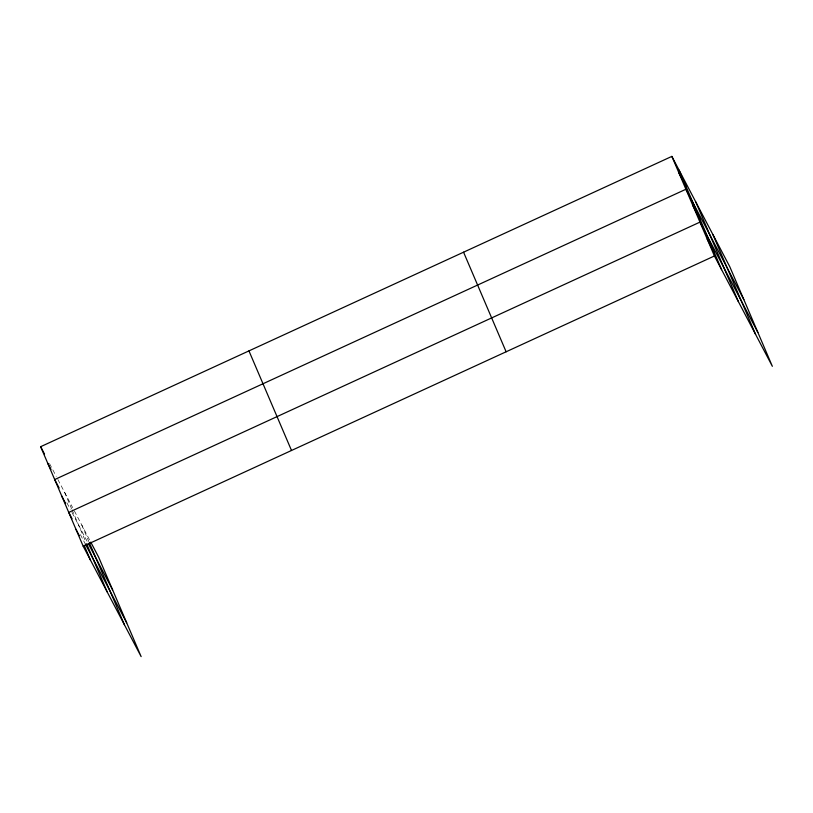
<?xml version="1.0" encoding="UTF-8"?>
<svg xmlns="http://www.w3.org/2000/svg" width="813" height="813" viewBox="0 0 813 813"><rect width="100%" height="100%" fill="white"/><g stroke="black" fill="none" stroke-linecap="round" stroke-linejoin="round"><path stroke-width="0.61" stroke-dasharray="4.07 3.05" d="M49.522 463.583L56.219 476.337M57.886 479.528L72.631 507.607M74.359 510.899L90.202 541.072M66.91 502.82L70.264 509.202M71.93 512.393L87.255 541.57M80.396 534.629L85.426 544.192M81.828 525.127L88.851 541.56M64.583 492.282L71.605 508.714M72.072 509.812L85.65 541.58"/><path stroke-width="1.22" d="M90.761 542.139L98.576 557.017L141.137 656.609L83.211 546.275L40.65 446.693L671.863 156.391L729.789 266.725L772.35 366.307L714.424 255.983L671.863 156.391M83.211 546.275L714.424 255.983M678.885 172.823L686.081 186.533M743.834 299.591L685.908 189.256L54.695 479.558L59.125 487.983M692.93 205.689L700.125 219.398M757.879 332.446L699.952 222.122L68.739 512.414L72.062 518.745M707.188 239.052L714.383 252.762M40.65 446.693L44.522 454.071M47.672 463.125L50.995 469.447M88.404 543.755L112.621 589.882M61.717 495.991L65.589 503.369M85.426 544.192L126.665 622.748M75.975 529.344L79.298 535.676M713.052 234.835L755.612 334.428M695.796 201.99L738.367 301.572M679.058 170.1L721.619 269.682M463.562 252.193L506.123 351.785M248.951 350.891L291.511 450.483M89.328 542.657L124.399 624.719M86.595 543.765L107.143 591.864M84.135 545.31L90.406 559.984"/></g></svg>
